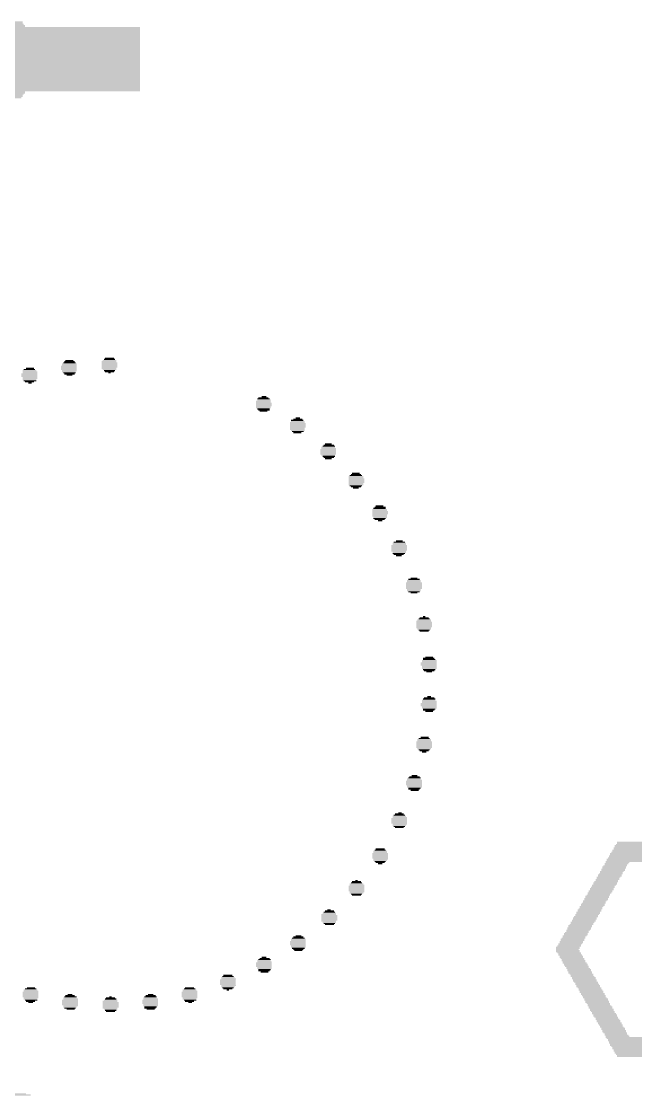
# Model space of a CAD drawing. Extents: x -51 to 50, y -27 to 29.
# Drawn here: x -27.85 to -16.32, y -26.77 to -6.61 of the extents above; entities that cross this region are included whole.
import ezdxf

# ---------------------------------------------------------------- set-up
doc = ezdxf.new("R2010")
doc.units = 0
doc.layers.add('201', color=6, linetype='CONTINUOUS')

# ---------------------------------------------------------------- blocks, each defined once
blk = doc.blocks.new('RECT')
blk.add_solid([(-0.5, -0.5), (0.5, -0.5), (-0.5, 0.5), (0.5, 0.5)])

msp = doc.modelspace()

# ---------------------------------------------------------------- block references
at = {"layer": '201', "rotation": 180}
for p, xscale, yscale in [((-33.0302, -6.6252), 10.414, 0.0211), ((-33.0302, -6.6463), 10.414, 0.0211), ((-31.9938, -6.8368), 12.7406, 0.0211), ((-31.9837, -6.8157), 12.7203, 0.0211), ((-31.9735, -6.7733), 12.7, 0.0211), ((-31.9735, -6.7945), 12.7, 0.0213), ((-31.9621, -6.731), 12.6771, 0.0213), ((-31.9621, -6.7522), 12.6771, 0.0211), ((-33.0314, -6.7098), 10.4978, 0.0211), ((-33.0314, -6.6675), 10.4572, 0.0213), ((-33.0213, -6.6887), 10.4775, 0.0211), ((-27.0205, -6.858), 2.794, 0.0213), ((-27.0205, -6.8792), 2.794, 0.0211), ((-27.0091, -6.9003), 2.7711, 0.0211), ((-26.9989, -6.9215), 2.7508, 0.0213), ((-26.9989, -6.9427), 2.7508, 0.0211), ((-26.9888, -6.9638), 2.7305, 0.0211), ((-26.9888, -6.985), 2.7305, 0.0213), ((-26.9773, -7.0062), 2.7076, 0.0211), ((-26.9672, -7.0273), 2.6873, 0.0211), ((-26.9672, -7.0485), 2.6873, 0.0213), ((-32.1107, -7.2602), 12.9743, 0.0211), ((-32.1005, -7.239), 12.954, 0.0213), ((-26.957, -7.0697), 2.667, 0.0211), ((-26.957, -7.0908), 2.667, 0.0211), ((-26.9456, -7.112), 2.6441, 0.0213), ((-26.9456, -7.1332), 2.6441, 0.0211), ((-26.9354, -7.1543), 2.6238, 0.0211), ((-26.9253, -7.1755), 2.6035, 0.0213), ((-26.9253, -7.1967), 2.6035, 0.0211), ((-26.9138, -7.2178), 2.5806, 0.0211), ((-32.1208, -7.2813), 12.9946, 0.0211), ((-32.1208, -7.3025), 12.9946, 0.0213), ((-32.1208, -7.3237), 12.9946, 0.0211), ((-32.1208, -7.3448), 12.9946, 0.0211), ((-32.1208, -7.366), 12.9946, 0.0213), ((-32.1107, -7.3872), 12.9743, 0.0211), ((-32.1005, -7.4083), 12.954, 0.0211), ((-32.1005, -7.4295), 12.954, 0.0213), ((-26.9253, -7.4507), 2.6035, 0.0211), ((-26.9888, -7.6623), 2.7305, 0.0211), ((-26.9773, -7.62), 2.7076, 0.0213), ((-26.9773, -7.6412), 2.7076, 0.0211), ((-26.9672, -7.5988), 2.6873, 0.0211), ((-26.957, -7.5565), 2.667, 0.0213), ((-26.957, -7.5777), 2.667, 0.0211), ((-26.9456, -7.5142), 2.6441, 0.0211), ((-26.9456, -7.5353), 2.6441, 0.0211), ((-26.9354, -7.493), 2.6238, 0.0213), ((-26.9253, -7.4718), 2.6035, 0.0211), ((-31.9837, -7.8317), 12.7203, 0.0211), ((-31.9735, -7.8528), 12.7, 0.0211), ((-27.0307, -7.8105), 2.8143, 0.0213), ((-27.0205, -7.7682), 2.794, 0.0211), ((-27.0205, -7.7893), 2.794, 0.0211), ((-27.0091, -7.747), 2.7711, 0.0213), ((-26.9989, -7.7047), 2.7508, 0.0211), ((-26.9989, -7.7258), 2.7508, 0.0211), ((-26.9888, -7.6835), 2.7305, 0.0213), ((-31.9735, -7.874), 12.7, 0.0213), ((-31.9621, -7.8952), 12.6771, 0.0211), ((-31.9621, -7.9163), 12.6771, 0.0211), ((-33.0314, -7.9375), 10.4978, 0.0213), ((-33.0213, -7.9587), 10.4775, 0.0211), ((-33.0314, -7.9798), 10.4572, 0.0211), ((-33.0302, -8.001), 10.414, 0.0213), ((-33.0302, -8.0222), 10.414, 0.0211), ((-33.0314, -8.0433), 10.3708, 0.0211), ((-26.9558, -13.081), 0.2972, 0.0213), ((-26.9558, -13.1022), 0.2972, 0.0211), ((-26.9456, -13.0387), 0.2769, 0.0211), ((-26.9456, -13.0598), 0.2769, 0.0211), ((-26.9456, -13.0175), 0.2311, 0.0213), ((-26.9456, -12.9963), 0.1905, 0.0211), ((-26.9456, -12.9752), 0.1499, 0.0211), ((-26.1938, -13.0175), 0.2972, 0.0213), ((-26.1938, -13.0387), 0.2972, 0.0211), ((-26.1938, -13.0598), 0.2972, 0.0211), ((-26.1938, -13.081), 0.2972, 0.0213), ((-26.1938, -13.1022), 0.2972, 0.0211), ((-26.2052, -12.9963), 0.2743, 0.0211), ((-26.195, -12.9752), 0.254, 0.0211), ((-26.1938, -12.954), 0.2108, 0.0213), ((-26.1938, -12.9328), 0.1702, 0.0211), ((-27.6974, -13.2292), 0.2972, 0.0211), ((-27.6974, -13.2503), 0.2972, 0.0211), ((-27.6974, -13.2715), 0.2972, 0.0213), ((-27.6962, -13.1657), 0.254, 0.0211), ((-27.686, -13.1868), 0.2743, 0.0211), ((-27.686, -13.208), 0.2743, 0.0213), ((-27.686, -13.2927), 0.2743, 0.0211), ((-27.6974, -13.1445), 0.2108, 0.0213), ((-27.686, -13.1233), 0.1473, 0.0211), ((-26.9558, -13.1233), 0.2972, 0.0211), ((-26.9558, -13.1445), 0.2972, 0.0213), ((-26.9456, -13.1657), 0.2769, 0.0211), ((-26.957, -13.1868), 0.254, 0.0211), ((-26.9456, -13.208), 0.2311, 0.0213), ((-26.9456, -13.2292), 0.1905, 0.0211), ((-26.9456, -13.2503), 0.1041, 0.0211), ((-26.2052, -13.1233), 0.2743, 0.0211), ((-26.195, -13.1445), 0.254, 0.0213), ((-26.1938, -13.1657), 0.2108, 0.0211), ((-26.1938, -13.1868), 0.1702, 0.0211), ((-26.1938, -13.208), 0.0432, 0.0213), ((-27.6962, -13.335), 0.254, 0.0213), ((-27.686, -13.3138), 0.2743, 0.0211), ((-27.686, -13.3562), 0.2337, 0.0211), ((-27.6974, -13.3773), 0.1702, 0.0211), ((-27.6873, -13.3985), 0.0635, 0.0213), ((-23.3045, -13.6948), 0.2337, 0.0211), ((-23.3058, -13.6737), 0.1905, 0.0211), ((-23.2943, -13.6525), 0.0864, 0.0213), ((-23.3045, -13.7372), 0.2743, 0.0211), ((-23.3045, -13.7583), 0.2743, 0.0211), ((-23.2943, -13.7795), 0.2946, 0.0213), ((-23.2943, -13.8007), 0.2946, 0.0211), ((-23.2943, -13.8218), 0.2946, 0.0211), ((-23.3045, -13.843), 0.2743, 0.0213), ((-23.3045, -13.8642), 0.2743, 0.0211), ((-23.3045, -13.8853), 0.2337, 0.0211), ((-23.2943, -13.716), 0.254, 0.0213), ((-23.2943, -13.9065), 0.2134, 0.0213), ((-23.3045, -13.9277), 0.1473, 0.0211), ((-22.6695, -14.097), 0.2337, 0.0213), ((-22.6593, -14.0758), 0.1676, 0.0211), ((-22.6593, -14.0547), 0.0864, 0.0211), ((-22.6581, -14.1605), 0.2972, 0.0213), ((-22.6581, -14.1817), 0.2972, 0.0211), ((-22.6581, -14.2028), 0.2972, 0.0211), ((-22.6581, -14.224), 0.2972, 0.0213), ((-22.6695, -14.1393), 0.2743, 0.0211), ((-22.6695, -14.2452), 0.2743, 0.0211), ((-22.6695, -14.2663), 0.2743, 0.0211), ((-22.6593, -14.1182), 0.254, 0.0211), ((-22.6593, -14.2875), 0.254, 0.0213), ((-22.6593, -14.3087), 0.2134, 0.0211), ((-22.6695, -14.3298), 0.1473, 0.0211), ((-22.0878, -14.6473), 0.2946, 0.0211), ((-22.0878, -14.6685), 0.2946, 0.0213), ((-22.0878, -14.6897), 0.2946, 0.0211), ((-22.0878, -14.7108), 0.2946, 0.0211), ((-22.0878, -14.605), 0.254, 0.0213), ((-22.0777, -14.6262), 0.2743, 0.0211), ((-22.0777, -14.5838), 0.2337, 0.0211), ((-22.0764, -14.5627), 0.1905, 0.0211), ((-22.0878, -14.5415), 0.127, 0.0213), ((-22.0878, -14.732), 0.2946, 0.0213), ((-22.0878, -14.7532), 0.254, 0.0211), ((-22.0777, -14.7743), 0.2337, 0.0211), ((-22.0764, -14.7955), 0.1905, 0.0213), ((-22.0878, -14.8167), 0.127, 0.0211), ((-21.5684, -15.113), 0.1905, 0.0213), ((-21.5697, -15.0918), 0.1473, 0.0211), ((-21.5583, -15.1977), 0.2972, 0.0211), ((-21.5583, -15.2188), 0.2972, 0.0211), ((-21.5583, -15.24), 0.2972, 0.0213), ((-21.5583, -15.2612), 0.2972, 0.0211), ((-21.5697, -15.1553), 0.2743, 0.0211), ((-21.5697, -15.1765), 0.2743, 0.0213), ((-21.5697, -15.2823), 0.2743, 0.0211), ((-21.5697, -15.3035), 0.2743, 0.0213), ((-21.5697, -15.1342), 0.2337, 0.0211), ((-21.5697, -15.3247), 0.2337, 0.0211), ((-21.5684, -15.3458), 0.1905, 0.0211), ((-21.5697, -15.367), 0.1067, 0.0213), ((-21.1137, -15.7268), 0.2108, 0.0211), ((-21.1252, -15.7057), 0.1473, 0.0211), ((-21.1252, -15.7692), 0.2743, 0.0211), ((-21.1252, -15.7903), 0.2743, 0.0211), ((-21.1137, -15.8115), 0.2972, 0.0213), ((-21.1137, -15.8327), 0.2972, 0.0211), ((-21.1137, -15.8538), 0.2972, 0.0211), ((-21.1252, -15.875), 0.2743, 0.0213), ((-21.1252, -15.8962), 0.2743, 0.0211), ((-21.1252, -15.748), 0.2337, 0.0213), ((-21.115, -15.9173), 0.254, 0.0211), ((-21.1252, -15.9385), 0.2337, 0.0213), ((-21.1239, -15.9597), 0.1905, 0.0211), ((-21.1137, -15.9808), 0.0838, 0.0211), ((-20.7543, -16.4465), 0.2946, 0.0213), ((-20.7543, -16.4677), 0.2946, 0.0211), ((-20.7543, -16.4888), 0.2946, 0.0211), ((-20.7543, -16.51), 0.2946, 0.0213), ((-20.7543, -16.5312), 0.2946, 0.0211), ((-20.7543, -16.4042), 0.254, 0.0211), ((-20.7543, -16.4253), 0.254, 0.0211), ((-20.7543, -16.383), 0.2134, 0.0213), ((-20.7543, -16.3618), 0.127, 0.0211), ((-20.7645, -16.5523), 0.2743, 0.0211), ((-20.7645, -16.5947), 0.2337, 0.0211), ((-20.7543, -16.5735), 0.254, 0.0213), ((-20.7658, -16.6158), 0.1905, 0.0211), ((-20.7645, -16.637), 0.1067, 0.0213), ((-20.48, -17.1027), 0.254, 0.0211), ((-20.48, -17.1238), 0.254, 0.0211), ((-20.4788, -17.0815), 0.2108, 0.0213), ((-20.4788, -17.0603), 0.1295, 0.0211), ((-20.4788, -17.145), 0.2972, 0.0213), ((-20.4788, -17.1662), 0.2972, 0.0211), ((-20.4788, -17.1873), 0.2972, 0.0211), ((-20.4788, -17.2085), 0.2972, 0.0213), ((-20.4788, -17.2297), 0.2972, 0.0211), ((-20.4788, -17.2508), 0.2972, 0.0211), ((-20.48, -17.272), 0.254, 0.0213), ((-20.48, -17.2932), 0.254, 0.0211), ((-20.4788, -17.3143), 0.2108, 0.0211), ((-20.4788, -17.3355), 0.1295, 0.0213), ((-20.2883, -17.8858), 0.2972, 0.0211), ((-20.2883, -17.907), 0.2972, 0.0213), ((-20.2883, -17.9282), 0.2972, 0.0211), ((-20.2997, -17.8647), 0.2743, 0.0211), ((-20.2883, -17.8435), 0.2515, 0.0213), ((-20.2883, -17.8223), 0.2108, 0.0211), ((-20.2883, -17.8012), 0.1702, 0.0211), ((-20.2883, -17.78), 0.0432, 0.0213), ((-20.2883, -17.9493), 0.2972, 0.0211), ((-20.2883, -17.9705), 0.2972, 0.0213), ((-20.2997, -17.9917), 0.2743, 0.0211), ((-20.2883, -18.0128), 0.2515, 0.0211), ((-20.2883, -18.034), 0.2108, 0.0213), ((-20.2883, -18.0552), 0.1702, 0.0211), ((-20.193, -18.542), 0.1473, 0.0213), ((-20.2044, -18.6478), 0.2972, 0.0211), ((-20.2044, -18.669), 0.2972, 0.0213), ((-20.2044, -18.6902), 0.2972, 0.0211), ((-20.193, -18.6055), 0.2743, 0.0213), ((-20.193, -18.6267), 0.2743, 0.0211), ((-20.193, -18.7113), 0.2743, 0.0211), ((-20.193, -18.7325), 0.2743, 0.0213), ((-20.193, -18.5843), 0.2337, 0.0211), ((-20.2044, -18.5632), 0.2108, 0.0211), ((-20.193, -18.7537), 0.2743, 0.0211), ((-20.193, -18.7748), 0.2337, 0.0211), ((-20.1943, -18.796), 0.1905, 0.0213), ((-20.193, -18.8172), 0.1067, 0.0211), ((-20.2032, -19.3463), 0.254, 0.0211), ((-20.193, -19.3252), 0.2337, 0.0211), ((-20.1943, -19.304), 0.1905, 0.0213), ((-20.1943, -19.2828), 0.0635, 0.0211), ((-20.2044, -19.4098), 0.2972, 0.0211), ((-20.2044, -19.431), 0.2972, 0.0213), ((-20.2044, -19.4522), 0.2972, 0.0211), ((-20.193, -19.3675), 0.2743, 0.0213), ((-20.193, -19.3887), 0.2743, 0.0211), ((-20.193, -19.4733), 0.2743, 0.0211), ((-20.193, -19.4945), 0.2743, 0.0213), ((-20.193, -19.5157), 0.2337, 0.0211), ((-20.2044, -19.5368), 0.2108, 0.0211), ((-20.193, -19.558), 0.1473, 0.0213), ((-20.2883, -20.1295), 0.2972, 0.0213), ((-20.2883, -20.1507), 0.2972, 0.0211), ((-20.2883, -20.0872), 0.2515, 0.0211), ((-20.2883, -20.1083), 0.2515, 0.0211), ((-20.2883, -20.066), 0.2108, 0.0213), ((-20.2781, -20.0448), 0.1499, 0.0211), ((-20.2883, -20.1718), 0.2972, 0.0211), ((-20.2883, -20.193), 0.2972, 0.0213), ((-20.2883, -20.2142), 0.2972, 0.0211), ((-20.2883, -20.2353), 0.2972, 0.0211), ((-20.2883, -20.2565), 0.2515, 0.0213), ((-20.2883, -20.2777), 0.2108, 0.0211), ((-20.2883, -20.2988), 0.1702, 0.0211), ((-20.2883, -20.32), 0.0838, 0.0213), ((-20.4673, -20.7645), 0.1067, 0.0213), ((-20.4788, -20.8703), 0.2972, 0.0211), ((-20.4788, -20.8915), 0.2972, 0.0213), ((-20.4788, -20.9127), 0.2972, 0.0211), ((-20.4788, -20.9338), 0.2972, 0.0211), ((-20.48, -20.828), 0.254, 0.0213), ((-20.4686, -20.8492), 0.2769, 0.0211), ((-20.4686, -20.955), 0.2769, 0.0213), ((-20.4686, -20.8068), 0.2311, 0.0211), ((-20.4686, -20.7857), 0.1905, 0.0211), ((-20.4686, -20.9762), 0.2769, 0.0211), ((-20.4788, -21.0185), 0.2108, 0.0213), ((-20.4686, -20.9973), 0.2311, 0.0211), ((-20.4686, -21.0397), 0.1499, 0.0211), ((-20.7543, -21.5688), 0.2946, 0.0211), ((-20.7543, -21.5265), 0.254, 0.0213), ((-20.7442, -21.5477), 0.2743, 0.0211), ((-20.7543, -21.5053), 0.2134, 0.0211), ((-20.7543, -21.4842), 0.1676, 0.0211), ((-20.7429, -21.463), 0.0635, 0.0213), ((-20.7543, -21.59), 0.2946, 0.0213), ((-20.7543, -21.6112), 0.2946, 0.0211), ((-20.7543, -21.6323), 0.2946, 0.0211), ((-20.7543, -21.6535), 0.2946, 0.0213), ((-20.7442, -21.6747), 0.2743, 0.0211), ((-20.7543, -21.6958), 0.254, 0.0211), ((-20.7543, -21.717), 0.2134, 0.0213), ((-20.7543, -21.7382), 0.1676, 0.0211), ((-21.1137, -22.1615), 0.2108, 0.0213), ((-21.1137, -22.1403), 0.1702, 0.0211), ((0.0102, -22.1615), 33.528, 0.0213), ((0.0203, -22.1403), 33.5077, 0.0211), ((0.0102, -22.1192), 33.4874, 0.0211), ((0.0102, -22.0768), 33.4416, 0.0211), ((0.0102, -22.098), 33.4416, 0.0213), ((0.0102, -22.0557), 33.401, 0.0211), ((0.0102, -22.0133), 33.3604, 0.0211), ((0.0203, -22.0345), 33.3807, 0.0213), ((-21.1137, -22.225), 0.2972, 0.0213), ((-21.1137, -22.2462), 0.2972, 0.0211), ((-21.1137, -22.2673), 0.2972, 0.0211), ((-21.1137, -22.2885), 0.2972, 0.0213), ((-21.1137, -22.3097), 0.2972, 0.0211), ((-21.115, -22.1827), 0.254, 0.0211), ((-21.115, -22.2038), 0.254, 0.0211), ((-21.1036, -22.3308), 0.2769, 0.0211), ((-21.115, -22.352), 0.254, 0.0213), ((-21.1137, -22.3732), 0.2108, 0.0211), ((0.0102, -22.3732), 33.782, 0.0211), ((0.0102, -22.3308), 33.7414, 0.0211), ((0.0102, -22.352), 33.7414, 0.0213), ((0.0102, -22.3097), 33.6956, 0.0211), ((0.0203, -22.2885), 33.6753, 0.0213), ((0.0102, -22.2673), 33.655, 0.0211), ((0.0102, -22.225), 33.6144, 0.0213), ((0.0102, -22.2462), 33.6144, 0.0211), ((0.0102, -22.2038), 33.5686, 0.0211), ((0.0203, -22.1827), 33.5483, 0.0211), ((-21.1137, -22.3943), 0.1702, 0.0211), ((-21.1137, -22.4155), 0.0838, 0.0213), ((-16.7653, -22.5637), 0.4445, 0.0211), ((-16.7424, -22.5213), 0.4445, 0.0211), ((-16.7424, -22.5425), 0.4445, 0.0213), ((-16.7221, -22.479), 0.4445, 0.0213), ((-16.7221, -22.5002), 0.4445, 0.0211), ((-16.7018, -22.4578), 0.4445, 0.0211), ((-16.6789, -22.4155), 0.4445, 0.0213), ((-16.6903, -22.4367), 0.4216, 0.0211), ((-16.6586, -22.3943), 0.4445, 0.0211), ((-21.5583, -22.7753), 0.2108, 0.0211), ((-21.5583, -22.7542), 0.1702, 0.0211), ((-21.5583, -22.733), 0.0432, 0.0213), ((-16.8923, -22.7753), 0.4445, 0.0211), ((-16.8694, -22.7542), 0.4445, 0.0211), ((-16.8491, -22.7118), 0.4445, 0.0211), ((-16.8592, -22.733), 0.4242, 0.0213), ((-16.8288, -22.6695), 0.4445, 0.0213), ((-16.8389, -22.6907), 0.4242, 0.0211), ((-16.8059, -22.6272), 0.4445, 0.0211), ((-16.8059, -22.6483), 0.4445, 0.0211), ((-16.7856, -22.606), 0.4445, 0.0213), ((-16.7754, -22.5848), 0.4242, 0.0211), ((-21.5583, -22.8388), 0.2972, 0.0211), ((-21.5583, -22.86), 0.2972, 0.0213), ((-21.5583, -22.8812), 0.2972, 0.0211), ((-21.5583, -22.9023), 0.2972, 0.0211), ((-21.5583, -22.9235), 0.2972, 0.0213), ((-21.5481, -22.8177), 0.2769, 0.0211), ((-21.5481, -22.9447), 0.2769, 0.0211), ((-21.5595, -22.7965), 0.254, 0.0213), ((-21.5595, -22.9658), 0.254, 0.0211), ((-16.9964, -22.9658), 0.4445, 0.0211), ((-16.9761, -22.9235), 0.4445, 0.0213), ((-16.9761, -22.9447), 0.4445, 0.0211), ((-16.9558, -22.8812), 0.4445, 0.0211), ((-16.9558, -22.9023), 0.4445, 0.0211), ((-16.9329, -22.86), 0.4445, 0.0213), ((-16.9126, -22.8177), 0.4445, 0.0211), ((-16.9228, -22.8388), 0.4242, 0.0211), ((-16.8923, -22.7965), 0.4445, 0.0213), ((-21.5583, -22.987), 0.2108, 0.0213), ((-21.5583, -23.0082), 0.1702, 0.0211), ((-17.1234, -23.1775), 0.4445, 0.0213), ((-17.1031, -23.1563), 0.4445, 0.0211), ((-17.0828, -23.114), 0.4445, 0.0213), ((-17.0929, -23.1352), 0.4242, 0.0211), ((-17.0599, -23.0717), 0.4445, 0.0211), ((-17.0599, -23.0928), 0.4445, 0.0211), ((-17.0396, -23.0293), 0.4445, 0.0211), ((-17.0396, -23.0505), 0.4445, 0.0213), ((-17.018, -23.0082), 0.442, 0.0211), ((-17.0078, -22.987), 0.4216, 0.0213), ((-22.0777, -23.368), 0.2743, 0.0213), ((-22.0675, -23.3468), 0.254, 0.0211), ((-22.0663, -23.3257), 0.2108, 0.0211), ((-22.0663, -23.3045), 0.1702, 0.0213), ((-22.0764, -23.2833), 0.0635, 0.0211), ((-17.2301, -23.368), 0.4445, 0.0213), ((-17.2098, -23.3257), 0.4445, 0.0211), ((-17.2098, -23.3468), 0.4445, 0.0211), ((-17.1869, -23.2833), 0.4445, 0.0211), ((-17.1869, -23.3045), 0.4445, 0.0213), ((-17.1666, -23.2622), 0.4445, 0.0211), ((-17.1463, -23.2198), 0.4445, 0.0211), ((-17.1564, -23.241), 0.4242, 0.0213), ((-17.1234, -23.1987), 0.4445, 0.0211), ((-22.0663, -23.3892), 0.2972, 0.0211), ((-22.0663, -23.4103), 0.2972, 0.0211), ((-22.0663, -23.4315), 0.2972, 0.0213), ((-22.0663, -23.4527), 0.2972, 0.0211), ((-22.0663, -23.4738), 0.2972, 0.0211), ((-22.0777, -23.495), 0.2743, 0.0213), ((-22.0675, -23.5162), 0.254, 0.0211), ((-22.0663, -23.5373), 0.2108, 0.0211), ((-22.0663, -23.5585), 0.1702, 0.0213), ((-17.3571, -23.5797), 0.4445, 0.0211), ((-17.3368, -23.5585), 0.4445, 0.0213), ((-17.3139, -23.5162), 0.4445, 0.0211), ((-17.3253, -23.5373), 0.4216, 0.0211), ((-17.2936, -23.4738), 0.4445, 0.0211), ((-17.2936, -23.495), 0.4445, 0.0213), ((-17.2733, -23.4315), 0.4445, 0.0213), ((-17.2733, -23.4527), 0.4445, 0.0211), ((-17.2504, -23.4103), 0.4445, 0.0211), ((-17.2402, -23.3892), 0.4242, 0.0211), ((-22.6492, -23.7702), 0.1067, 0.0211), ((-17.4625, -23.7702), 0.447, 0.0211), ((-17.4409, -23.7278), 0.4445, 0.0211), ((-17.4409, -23.749), 0.4445, 0.0213), ((-17.4206, -23.7067), 0.4445, 0.0211), ((-17.4003, -23.6643), 0.4445, 0.0211), ((-17.4104, -23.6855), 0.4242, 0.0213), ((-17.3774, -23.622), 0.4445, 0.0213), ((-17.3774, -23.6432), 0.4445, 0.0211), ((-17.3571, -23.6008), 0.4445, 0.0211), ((-22.6581, -23.876), 0.2972, 0.0213), ((-22.6581, -23.8972), 0.2972, 0.0211), ((-22.6581, -23.9183), 0.2972, 0.0211), ((-22.6581, -23.9395), 0.2972, 0.0213), ((-22.6479, -23.8337), 0.2769, 0.0211), ((-22.6479, -23.8548), 0.2769, 0.0211), ((-22.6479, -23.9607), 0.2769, 0.0211), ((-22.6479, -23.9818), 0.2769, 0.0211), ((-22.6492, -23.8125), 0.2337, 0.0213), ((-22.6479, -23.7913), 0.1905, 0.0211), ((-17.5908, -23.9818), 0.4445, 0.0211), ((-17.5679, -23.9607), 0.4445, 0.0211), ((-17.5578, -23.9395), 0.4242, 0.0213), ((-17.5476, -23.9183), 0.4445, 0.0211), ((-17.526, -23.876), 0.442, 0.0213), ((-17.526, -23.8972), 0.442, 0.0211), ((-17.5044, -23.8337), 0.4445, 0.0211), ((-17.5044, -23.8548), 0.4445, 0.0211), ((-17.4841, -23.8125), 0.4445, 0.0213), ((-17.4739, -23.7913), 0.4242, 0.0211), ((-23.2943, -24.1723), 0.0864, 0.0211), ((-22.6492, -24.003), 0.2337, 0.0213), ((-22.6479, -24.0242), 0.1905, 0.0211), ((-22.6492, -24.0453), 0.1473, 0.0211), ((-17.5908, -24.003), 0.4445, 0.0213), ((-17.5908, -24.0453), 0.4445, 0.0211), ((-17.5908, -24.0665), 0.4445, 0.0213), ((-17.6009, -24.0242), 0.4242, 0.0211), ((-17.5679, -24.0877), 0.4445, 0.0211), ((-17.5578, -24.1088), 0.4242, 0.0211), ((-17.5476, -24.13), 0.4445, 0.0213), ((-17.526, -24.1512), 0.442, 0.0211), ((-17.526, -24.1723), 0.442, 0.0211), ((-23.2943, -24.2782), 0.2946, 0.0211), ((-23.2943, -24.2993), 0.2946, 0.0211), ((-23.2943, -24.3205), 0.2946, 0.0213), ((-23.2943, -24.3417), 0.2946, 0.0211), ((-23.2943, -24.2358), 0.254, 0.0211), ((-23.2842, -24.257), 0.2743, 0.0213), ((-23.2842, -24.3628), 0.2743, 0.0211), ((-23.2842, -24.384), 0.2743, 0.0213), ((-23.2842, -24.2147), 0.2337, 0.0211), ((-23.2829, -24.1935), 0.1905, 0.0213), ((-17.5044, -24.1935), 0.4445, 0.0213), ((-17.4943, -24.2147), 0.4242, 0.0211), ((-17.4841, -24.2358), 0.4445, 0.0211), ((-17.4739, -24.257), 0.4242, 0.0213), ((-17.4625, -24.2782), 0.447, 0.0211), ((-17.4409, -24.2993), 0.4445, 0.0211), ((-17.4409, -24.3205), 0.4445, 0.0213), ((-17.4206, -24.3417), 0.4445, 0.0211), ((-17.4003, -24.384), 0.4445, 0.0213), ((-17.4104, -24.3628), 0.4242, 0.0211), ((-23.9713, -24.5533), 0.2515, 0.0211), ((-23.9598, -24.5745), 0.2743, 0.0213), ((-23.9713, -24.5322), 0.2108, 0.0211), ((-23.9713, -24.511), 0.1702, 0.0213), ((-23.2842, -24.4052), 0.2337, 0.0211), ((-23.2943, -24.4263), 0.2134, 0.0211), ((-23.2842, -24.4475), 0.1473, 0.0213), ((-17.3774, -24.4052), 0.4445, 0.0211), ((-17.3774, -24.4263), 0.4445, 0.0211), ((-17.3571, -24.4475), 0.4445, 0.0213), ((-17.3571, -24.4687), 0.4445, 0.0211), ((-17.3368, -24.4898), 0.4445, 0.0211), ((-17.3253, -24.511), 0.4216, 0.0213), ((-17.3139, -24.5322), 0.4445, 0.0211), ((-17.2936, -24.5533), 0.4445, 0.0211), ((-17.2936, -24.5745), 0.4445, 0.0213), ((-27.6758, -24.7862), 0.254, 0.0211), ((-27.6758, -24.765), 0.2134, 0.0213), ((-27.6657, -24.7438), 0.1473, 0.0211), ((-24.6913, -24.7862), 0.254, 0.0211), ((-24.6913, -24.765), 0.2134, 0.0213), ((-24.6913, -24.7438), 0.1676, 0.0211), ((-23.9713, -24.5957), 0.2972, 0.0211), ((-23.9713, -24.6168), 0.2972, 0.0211), ((-23.9713, -24.638), 0.2972, 0.0213), ((-23.9713, -24.6592), 0.2972, 0.0211), ((-23.9713, -24.6803), 0.2972, 0.0211), ((-23.9713, -24.7227), 0.2515, 0.0211), ((-23.9598, -24.7015), 0.2743, 0.0213), ((-23.9713, -24.7438), 0.2108, 0.0211), ((-23.9713, -24.765), 0.1702, 0.0213), ((-23.9713, -24.7862), 0.0432, 0.0211), ((-17.2733, -24.5957), 0.4445, 0.0211), ((-17.2733, -24.6168), 0.4445, 0.0211), ((-17.2504, -24.638), 0.4445, 0.0213), ((-17.2402, -24.6592), 0.4242, 0.0211), ((-17.2301, -24.6803), 0.4445, 0.0211), ((-17.2098, -24.7015), 0.4445, 0.0213), ((-17.2098, -24.7227), 0.4445, 0.0211), ((-17.1869, -24.7438), 0.4445, 0.0211), ((-17.1768, -24.765), 0.4242, 0.0213), ((-17.1666, -24.7862), 0.4445, 0.0211), ((-27.6758, -24.8285), 0.2946, 0.0213), ((-27.6758, -24.8497), 0.2946, 0.0211), ((-27.6758, -24.8708), 0.2946, 0.0211), ((-27.6758, -24.892), 0.2946, 0.0213), ((-27.6758, -24.9132), 0.2946, 0.0211), ((-27.6657, -24.8073), 0.2743, 0.0211), ((-27.6657, -24.9343), 0.2743, 0.0211), ((-27.6758, -24.9555), 0.254, 0.0213), ((-27.6657, -24.9767), 0.2337, 0.0211), ((-26.9354, -24.9767), 0.2972, 0.0211), ((-26.9342, -24.9343), 0.254, 0.0211), ((-26.924, -24.9555), 0.2743, 0.0213), ((-26.924, -24.9132), 0.2337, 0.0211), ((-26.9354, -24.892), 0.1702, 0.0213), ((-26.9354, -24.8708), 0.0838, 0.0211), ((-26.1722, -24.9767), 0.254, 0.0211), ((-26.1734, -24.9555), 0.2108, 0.0213), ((-26.1734, -24.9343), 0.1702, 0.0211), ((-26.1734, -24.9132), 0.0432, 0.0211), ((-25.4318, -24.9767), 0.2972, 0.0211), ((-25.4216, -24.9555), 0.2769, 0.0213), ((-25.433, -24.9343), 0.254, 0.0211), ((-25.4216, -24.9132), 0.2311, 0.0211), ((-25.4216, -24.892), 0.1905, 0.0213), ((-25.4216, -24.8708), 0.1041, 0.0211), ((-24.6913, -24.8285), 0.2946, 0.0213), ((-24.6913, -24.8497), 0.2946, 0.0211), ((-24.6913, -24.8708), 0.2946, 0.0211), ((-24.6913, -24.892), 0.2946, 0.0213), ((-24.6913, -24.9132), 0.2946, 0.0211), ((-24.6812, -24.8073), 0.2743, 0.0211), ((-24.6812, -24.9343), 0.2743, 0.0211), ((-24.6913, -24.9555), 0.254, 0.0213), ((-24.6812, -24.9767), 0.2337, 0.0211), ((-17.1463, -24.8073), 0.4445, 0.0211), ((-17.1463, -24.8285), 0.4445, 0.0213), ((-17.1234, -24.8497), 0.4445, 0.0211), ((-17.1234, -24.8708), 0.4445, 0.0211), ((-17.1031, -24.892), 0.4445, 0.0213), ((-17.0929, -24.9132), 0.4242, 0.0211), ((-17.0828, -24.9343), 0.4445, 0.0211), ((-17.0599, -24.9555), 0.4445, 0.0213), ((-17.0599, -24.9767), 0.4445, 0.0211), ((-27.6758, -24.9978), 0.1676, 0.0211), ((-27.6758, -25.019), 0.0864, 0.0213), ((-26.9354, -24.9978), 0.2972, 0.0211), ((-26.9354, -25.019), 0.2972, 0.0213), ((-26.9354, -25.0402), 0.2972, 0.0211), ((-26.9354, -25.0613), 0.2972, 0.0211), ((-26.9342, -25.1037), 0.254, 0.0211), ((-26.924, -25.0825), 0.2743, 0.0213), ((-26.9354, -25.1248), 0.2108, 0.0211), ((-26.924, -25.146), 0.1473, 0.0213), ((-26.1836, -24.9978), 0.2769, 0.0211), ((-26.1734, -25.019), 0.2972, 0.0213), ((-26.1734, -25.0402), 0.2972, 0.0211), ((-26.1734, -25.0613), 0.2972, 0.0211), ((-26.1734, -25.0825), 0.2972, 0.0213), ((-26.1734, -25.1037), 0.2972, 0.0211), ((-26.1836, -25.1248), 0.2769, 0.0211), ((-26.1722, -25.146), 0.254, 0.0213), ((-26.1734, -25.1672), 0.2108, 0.0211), ((-26.1734, -25.1883), 0.1702, 0.0211), ((-25.4318, -24.9978), 0.2972, 0.0211), ((-25.4318, -25.019), 0.2972, 0.0213), ((-25.4318, -25.0402), 0.2972, 0.0211), ((-25.4216, -25.0613), 0.2769, 0.0211), ((-25.4216, -25.0825), 0.2769, 0.0213), ((-25.4216, -25.1037), 0.2311, 0.0211), ((-25.4318, -25.1248), 0.2108, 0.0211), ((-25.4216, -25.146), 0.1499, 0.0213), ((-24.6913, -24.9978), 0.1676, 0.0211), ((-24.6799, -25.019), 0.0635, 0.0213), ((-17.0396, -24.9978), 0.4445, 0.0211), ((-17.0396, -25.019), 0.4445, 0.0213), ((-17.018, -25.0402), 0.442, 0.0211), ((-16.9964, -25.0825), 0.4445, 0.0213), ((-17.0078, -25.0613), 0.4216, 0.0211), ((-16.9761, -25.1037), 0.4445, 0.0211), ((-16.9761, -25.1248), 0.4445, 0.0211), ((-16.9558, -25.146), 0.4445, 0.0213), ((-16.9558, -25.1672), 0.4445, 0.0211), ((-16.9329, -25.1883), 0.4445, 0.0211), ((-16.9228, -25.2095), 0.4242, 0.0213), ((-16.9126, -25.2307), 0.4445, 0.0211), ((-16.8923, -25.2518), 0.4445, 0.0211), ((-16.8923, -25.273), 0.4445, 0.0213), ((-16.8694, -25.2942), 0.4445, 0.0211), ((-16.8592, -25.3153), 0.4242, 0.0211), ((-16.8491, -25.3365), 0.4445, 0.0213), ((-16.8288, -25.3577), 0.4445, 0.0211), ((-16.8288, -25.3788), 0.4445, 0.0211), ((-16.8059, -25.4), 0.4445, 0.0213), ((-16.8059, -25.4212), 0.4445, 0.0211), ((-16.7856, -25.4423), 0.4445, 0.0211), ((-16.7754, -25.4635), 0.4242, 0.0213), ((-16.7653, -25.4847), 0.4445, 0.0211), ((-16.7424, -25.5058), 0.4445, 0.0211), ((-16.7424, -25.527), 0.4445, 0.0213), ((-16.7221, -25.5482), 0.4445, 0.0211), ((-16.7221, -25.5693), 0.4445, 0.0211), ((-16.7018, -25.5905), 0.4445, 0.0213), ((-16.6903, -25.6117), 0.4216, 0.0211), ((-16.6789, -25.6328), 0.4445, 0.0211), ((-16.6586, -25.654), 0.4445, 0.0213), ((0.0102, -25.6752), 33.782, 0.0211), ((0.0102, -25.6963), 33.7414, 0.0211), ((0.0216, -25.7175), 33.7185, 0.0213), ((0.0102, -25.7387), 33.6956, 0.0211), ((0.0203, -25.7598), 33.6753, 0.0211), ((0.0102, -25.781), 33.655, 0.0213), ((0.0102, -25.8022), 33.6144, 0.0211), ((0.0102, -25.8233), 33.6144, 0.0211), ((0.0102, -25.8445), 33.5686, 0.0213), ((0.0203, -25.8657), 33.5483, 0.0211), ((0.0102, -25.8868), 33.528, 0.0211), ((0.0203, -25.908), 33.5077, 0.0213), ((0.0102, -25.9292), 33.4874, 0.0211), ((0.0102, -25.9503), 33.4416, 0.0211), ((0.0102, -25.9715), 33.4416, 0.0213), ((0.0102, -25.9927), 33.401, 0.0211), ((0.0203, -26.0138), 33.3807, 0.0211), ((0.0102, -26.035), 33.3604, 0.0213), ((-30.4483, -26.7335), 5.3772, 0.0213), ((-30.3327, -26.7547), 5.3137, 0.0211)]:
    msp.add_blockref('RECT', p, dxfattribs=dict(at, xscale=xscale, yscale=yscale))

doc.saveas('drawing.dxf')
